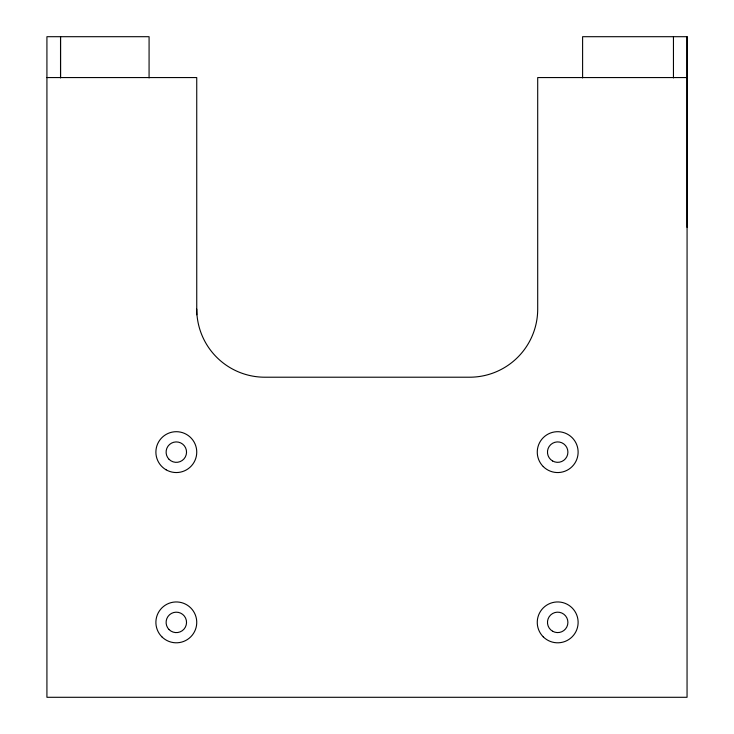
<?xml version="1.0" encoding="UTF-8"?>
<svg xmlns="http://www.w3.org/2000/svg" width="734" height="734" viewBox="0 0 734 734"><rect width="100%" height="100%" fill="white"/><g stroke="black" fill="none" stroke-linecap="round" stroke-linejoin="round"><path stroke-width="1.1" d="M60.537 77.565L60.537 36.7L60.537 77.932M196.749 314.785L196.74 77.565L46.921 77.565M687.079 227.384L687.079 36.7L582.603 36.7L582.603 77.932M687.079 77.565L537.701 77.565L537.701 309.106A68.106 68.106 0 0 1 469.595 377.212L264.846 377.212A68.106 68.106 0 0 1 196.74 309.106M687.079 36.7L687.052 697.291L46.921 697.291L46.921 36.7L149.085 36.7L149.075 77.932M673.454 36.7L673.454 77.932M161.875 636.828A20.433 20.433 0 0 0 196.051 627.662A20.433 20.433 0 0 0 171.031 602.642A20.433 20.433 0 0 0 161.875 636.828M169.095 629.616A10.212 10.212 0 0 0 186.188 625.029A10.212 10.212 0 0 0 173.683 612.523A10.212 10.212 0 0 0 169.095 629.616M552.583 631.222A10.212 10.212 0 0 0 567.905 622.377A10.212 10.212 0 0 0 552.583 613.532A10.212 10.212 0 0 0 552.583 631.222M543.243 636.828A20.433 20.433 0 0 0 577.429 627.662A20.433 20.433 0 0 0 552.399 602.642A20.433 20.433 0 0 0 543.243 636.828M543.243 466.567A20.433 20.433 0 0 0 577.429 457.41A20.433 20.433 0 0 0 552.399 432.39A20.433 20.433 0 0 0 543.243 466.567M166.104 469.815A20.433 20.433 0 0 0 196.749 452.126A20.433 20.433 0 0 0 166.104 434.427A20.433 20.433 0 0 0 166.104 469.815M552.583 460.97A10.212 10.212 0 0 0 567.905 452.126A10.212 10.212 0 0 0 552.583 443.272A10.212 10.212 0 0 0 552.583 460.97M169.095 459.356A10.212 10.212 0 0 0 186.188 454.777A10.212 10.212 0 0 0 173.683 442.263A10.212 10.212 0 0 0 169.095 459.356"/></g></svg>
